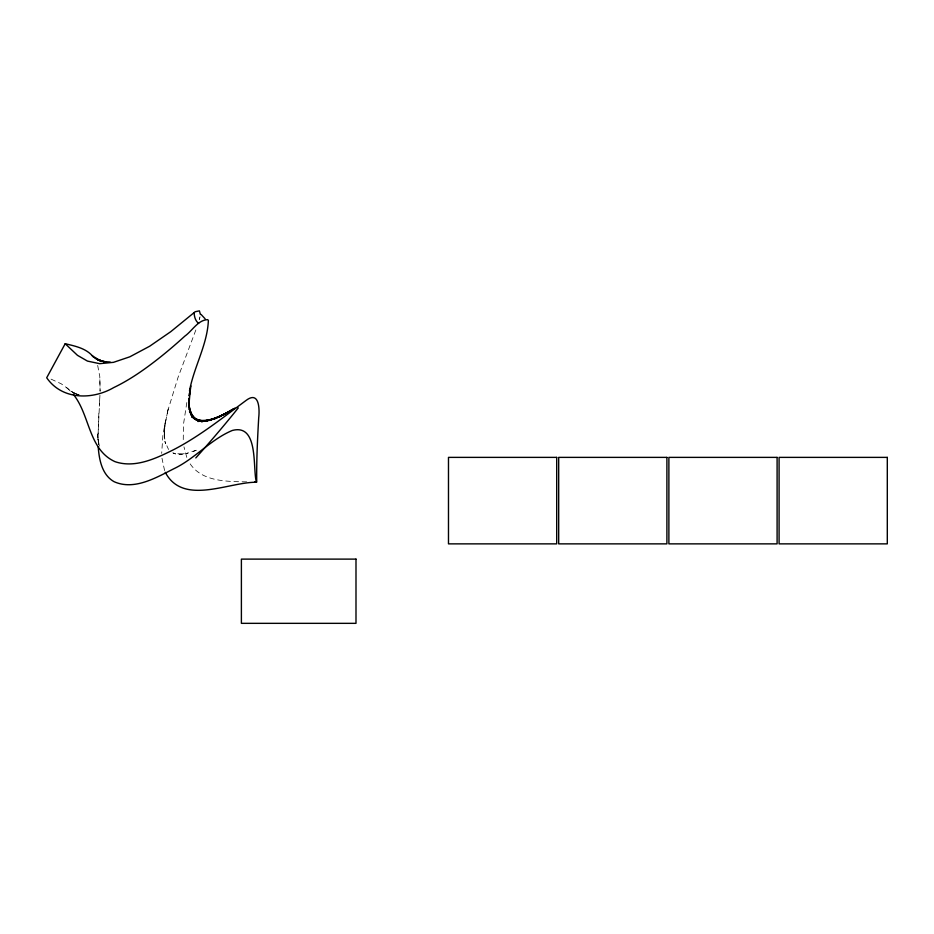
<?xml version="1.0" encoding="UTF-8"?>
<svg xmlns="http://www.w3.org/2000/svg" width="934" height="934" viewBox="0 0 934 934"><rect width="100%" height="100%" fill="white"/><g stroke="black" fill="none" stroke-linecap="round" stroke-linejoin="round"><path stroke-width="0.7" stroke-dasharray="4.67 3.5" d="M97.883 437.602L99.833 397.37M164.209 435.011L164.944 424.538L164.326 437.077L164.361 429.535L164.536 438.933L164.372 436.283L165.563 443.592L164.874 441.385L168.552 449.499M99.938 395.245L99.308 406.243M164.349 432.22L165.388 421.631L165.003 424.433L168.295 408.532L162.983 433.995L161.687 453.387M98.841 413.237L97.918 440.031M186.823 402.554L183.496 424.234L183.239 440.696M167.548 411.532L178.055 377.359L196.385 328.57M196.303 450.235L186.064 453.609L187.921 453.165L179.456 454.379L182.609 454.239L173.304 453.153L175.615 453.947L172.603 452.757M193.49 451.367L195.895 450.41M178.989 454.274L181.103 454.263M246.739 481.886C227.009 481.419 201.709 481.991 189.672 463.124M76.051 394.125L78.841 394.673M76.39 394.031L79.121 394.79M51.043 379.134L61.259 383.816L74.346 393.366L70.424 390.996L75.28 393.576M78.631 394.837L72.268 392.245L74.405 393.202M172.79 452.827L173.806 453.34M66.769 387.692L71.743 392.502M186.8 457.391L183.951 446.837M164.594 470.573L161.967 458.22M97.673 365.416L99.798 376.647L100.09 391.148L99.798 376.647M99.436 446.172L97.872 440.626L98.759 444.386L97.638 434.602L98.759 444.386M98 438.957L99.027 444.14M200.039 316.743L199.362 319.486L200.039 316.743"/><path stroke-width="1.4" d="M200.39 314.501L199.409 310.859L195.183 311.734L170.747 331.687L149.638 346.245L129.826 356.811L113.504 362.334L99.646 363.676L87.446 361.084L77.464 355.329L65.182 343.735L46.7 377.768C62.018 400.009 92.244 400.056 113.703 387.598C130.328 379.624 145.447 368.883 159.866 357.477C168.435 350.659 176.736 343.502 184.839 336.135C192.346 330.811 197.775 320.093 207.628 319.638L208.375 320.362C207.441 344.564 193.828 367.12 189.485 391.042M190.046 391.007L189.182 395.993L190.419 388.754L188.948 404.305L188.948 398.258L189.1 405.975L188.75 400.336M189.474 393.541L190.991 385.999M165.283 472.312C183.029 506.065 228.41 481.991 256.488 482.236M233.068 409.092L223.53 414.731L234.983 408.053M227.779 412.209L218.684 417.066L231.188 410.703L213.968 418.992L225.806 413.704L209.45 420.463L220.704 416.225L205.317 421.339L215.812 418.234L201.452 421.689L211.142 419.705L200.635 420.825L207.453 420.919M197.856 421.456L206.846 420.569M254.725 481.909L256.722 481.909C256.476 460.474 257.469 439.05 258.718 417.65C259.687 409.326 259.348 390.295 246.039 400.476C222.537 417.872 199.549 436.295 173.444 449.779C155.768 458.536 134.975 468.459 115.01 461.665C88.251 449.499 90.143 414.894 73.272 394.311M207.64 420.907L197.284 420.183L203.449 421.141M110.165 362.007L103.756 361.586L105.951 361.96L98.047 359.917L104.048 361.75L96.412 359.018L101.993 361.33L94.883 357.991L100.113 360.793L92.057 355.562M203.343 421.094L194.295 418.887L200.927 421.059L191.739 416.903L197.693 420.592L191.26 414.871L195.755 419.775L189.532 411.602L193.256 417.37L189.252 408.788L191.75 416.144L189.042 405.73L189.777 411.042L188.983 403.99M65.182 343.735C75.35 346.117 86.839 348.44 93.552 357.255M205.153 318.833L201.032 314.396M98.233 447.176C99.191 459.843 102.028 474.939 114.1 481.699C134.227 490.677 156.083 477.718 173.736 468.798C194.984 458.734 210.524 439.529 232.297 430.469C259.057 423.324 252.449 468.518 256.441 482.294M198.603 323.339A33.939 16.719 -59.7 0 1 194.109 312.598M238.298 407.878A195.253 30.752 -47.8 0 1 195.79 457.929M556.699 457.38L448.483 457.38L448.483 543.868L556.699 543.868L556.699 457.38M666.899 457.38L558.684 457.38L558.684 543.868L666.899 543.868L666.899 457.38M777.1 457.38L668.884 457.38L668.884 543.868L777.1 543.868L777.1 457.38M887.3 457.38L779.084 457.38L779.084 543.868L887.3 543.868L887.3 457.38M355.994 559.116L241.392 559.116L241.392 623.34L355.994 623.34L355.994 559.116"/></g></svg>
